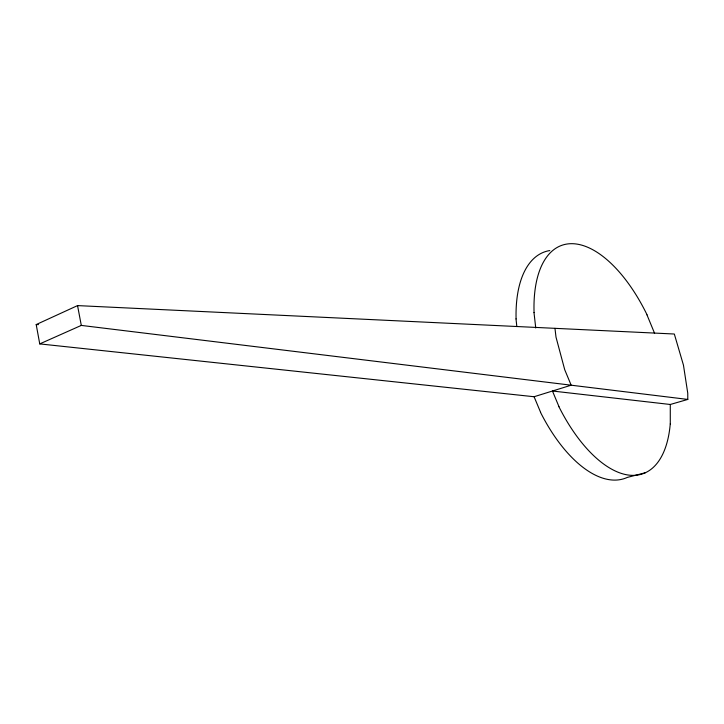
<?xml version="1.0" encoding="UTF-8"?>
<svg xmlns="http://www.w3.org/2000/svg" width="724" height="724" viewBox="0 0 724 724"><rect width="100%" height="100%" fill="white"/><g stroke="black" fill="none" stroke-linecap="round" stroke-linejoin="round"><path stroke-width="1.09" d="M670.279 423.938L670.279 404.481L687.8 399.431L687.755 393.168L683.465 365.177L674.325 334.017L77.549 305.6L36.2 324.56L39.748 343.9L534.086 396.734L571.164 385.195L564.72 369.702L556.014 337.158L554.964 328.334M39.748 343.9L81.296 325.411L687.8 399.431M645.292 472.745L627.265 477.424A119.885 59.169 70.4 0 1 540.529 412.363M36.2 324.56L38.462 324.633M670.279 404.481L552.457 391.014L559.009 406.734M534.086 396.734L540.593 412.3M646.985 314.904L654.605 333.357M77.549 305.6L81.296 325.411M533.995 312.542L535.751 328.008M516.004 318.886L516.836 326.56M516.085 318.931A119.922 59.169 70.4 0 1 549.769 250.567M670.252 423.911A120.908 58.427 70.3 0 1 627.78 474.962A120.908 58.427 70.3 0 1 558.955 406.788M534.068 312.596A120.935 58.427 70.3 0 1 572.313 243.689A120.935 58.427 70.3 0 1 647.057 314.831"/></g></svg>
